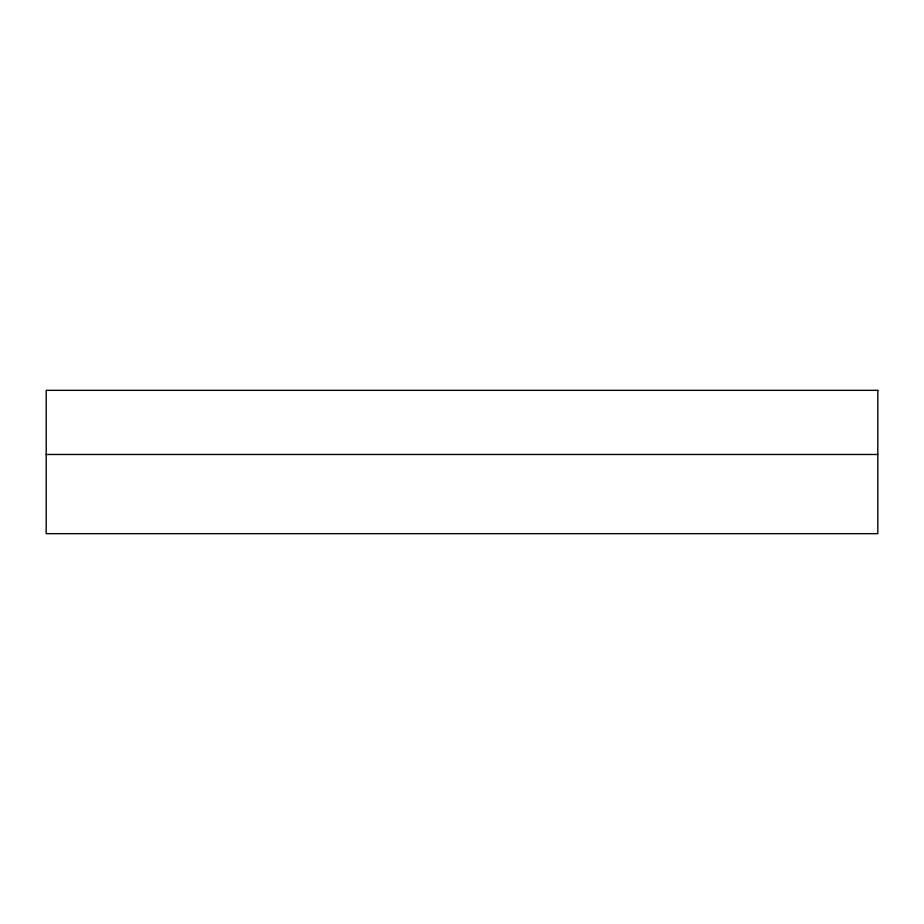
<?xml version="1.0" encoding="UTF-8"?>
<svg xmlns="http://www.w3.org/2000/svg" width="924" height="924" viewBox="0 0 924 924"><rect width="100%" height="100%" fill="white"/><g stroke="black" fill="none" stroke-linecap="round" stroke-linejoin="round"><path stroke-width="1.39" d="M46.2 454.481L877.8 454.481M877.8 390.332L46.2 390.332L46.2 533.668L877.8 533.668L877.8 390.332"/></g></svg>
